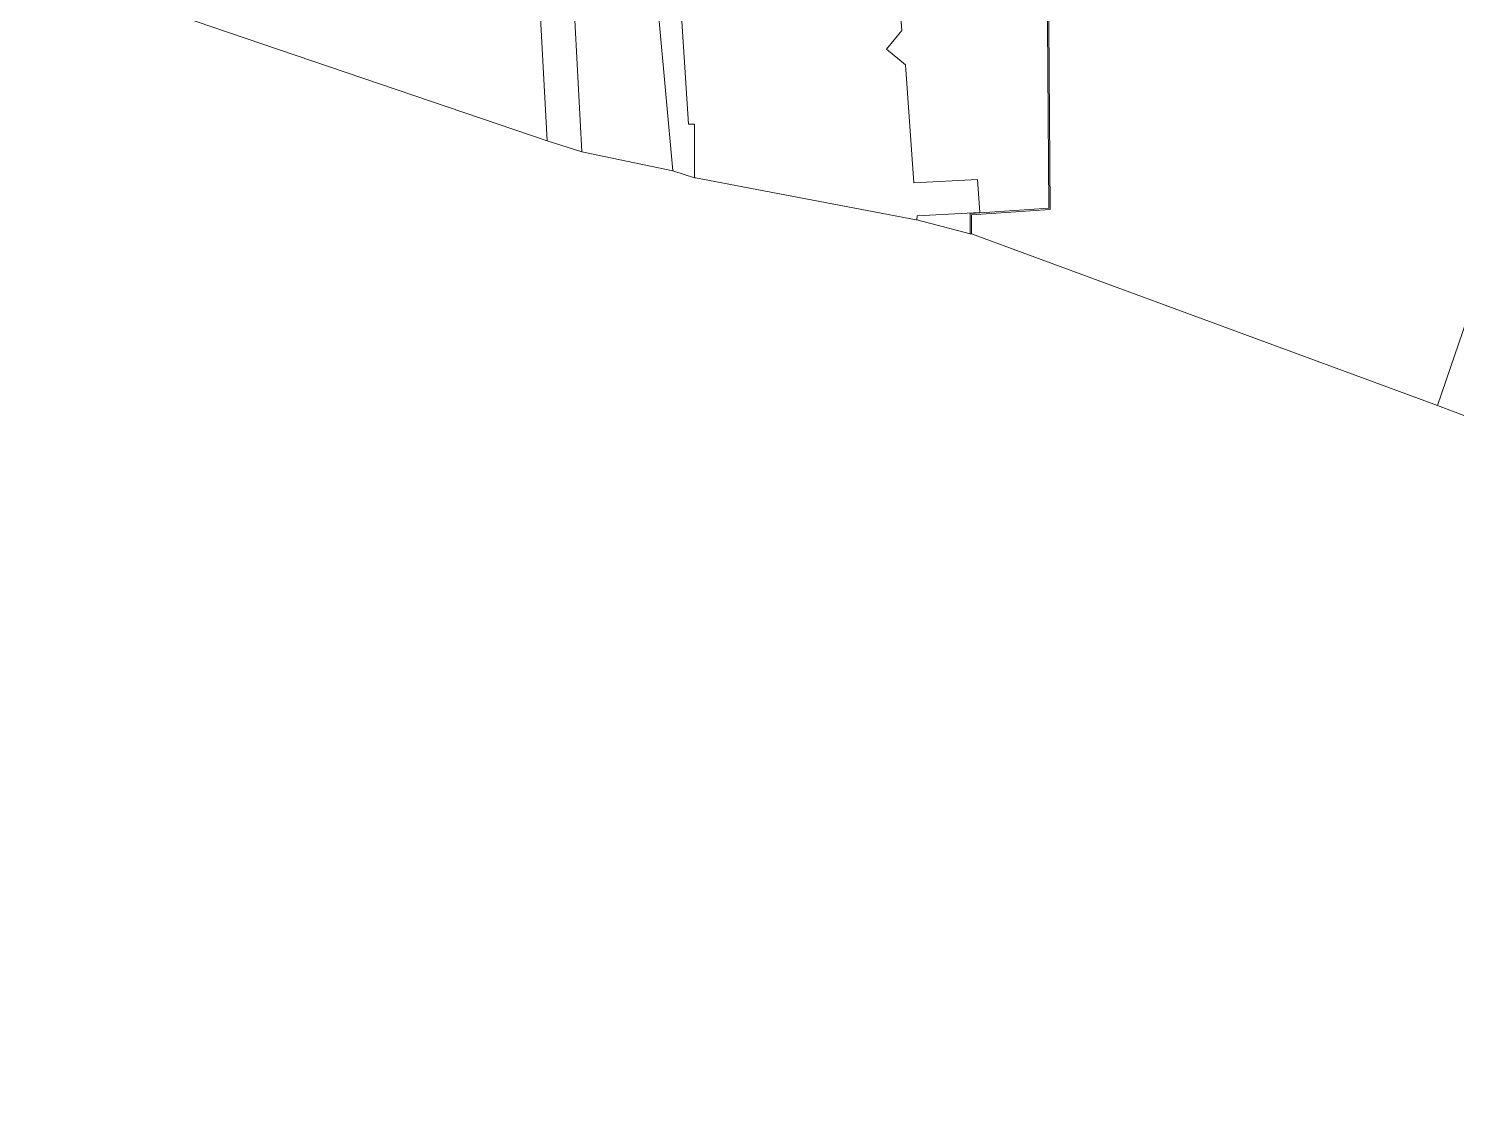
# Model space of a CAD drawing. Header units: metres. Extents: x 112942 to 118371, y 496117 to 499046.
# Drawn here: x 115793.7 to 115891.3, y 497310.8 to 497383.7 of the extents above; entities that cross this region are included whole.
import ezdxf

# ---------------------------------------------------------------- set-up
doc = ezdxf.new("R2010")
doc.units = ezdxf.units.M
doc.layers.add('B-WE-OG-TOPOKAART-G', color=253, linetype='Continuous', lineweight=18)

msp = doc.modelspace()

# ---------------------------------------------------------------- linework, layer by layer
at = {"layer": 'B-WE-OG-TOPOKAART-G'}
for points in [[(115932.824, 497482.97, -0.114), (115890.019, 497357.881, -0.257), (115858.179, 497369.615, -0.612), (115858.179, 497370.916, -0.612), (115863.555, 497371.275, -0.612), (115863.42, 497390.284, -0.612), (115863.247, 497410.545, -0.612), (115862.414, 497410.88, -0.612), (115869.054, 497443.778, -0.612), (115870.026, 497446.745, -0.612), (115871.993, 497453.168, -0.612), (115873.631, 497459.684, -0.612), (115875.058, 497466.289, -0.612), (115875.163, 497466.257, -0.612), (115876.009, 497469.373, -0.612), (115877.982, 497468.492, -0.612), (115890.195, 497484.724, -0.612), (115932.824, 497482.97, -0.114)], [(116049.01, 497453.058, -0.67), (116037.247, 497409.799, -0.67), (116038.955, 497400.284, -0.67), (116037.24, 497390.463, -0.67), (116034.008, 497382.284, -0.67), (116019.162, 497343.638, -0.67), (116018.007, 497342.999, -0.67), (116013.45, 497319.963, -0.67), (116012.371, 497312.563, -0.67), (116014.419, 497310.835, -0.67), (115890.019, 497357.881, -0.257), (115932.824, 497482.97, -0.114), (115983.279, 497474.773, -0.67), (116052.281, 497460.076, -0.67), (116049.01, 497453.058, -0.67)], [(115793.711, 497388.068, -0.183), (115795.489, 497391.162, -0.104), (115793.725, 497405.176, 0.22), (115808.691, 497407.943, 0.009), (115825.499, 497410.833, 0.176), (115827.102, 497401.57, -0.007), (115827.938, 497395.631, -0.067), (115828.529, 497387.781, -0.053), (115829.161, 497375.974, -0.147), (115793.711, 497388.068, -0.183)], [(115831.529, 497375.237, -0.07), (115830.613, 497392.389, -0.033), (115830.095, 497397.28, -0.05), (115829.945, 497401.169, 0.113), (115829.705, 497404.895, 0.134), (115829.489, 497407.357, 0.134), (115829.29, 497410.041, 0.134), (115829.246, 497410.648, 0.148), (115836.754, 497409.81, 0.072), (115836.459, 497408.522, 0.158), (115835.924, 497405.863, 0.146), (115835.631, 497403.604, 0.146), (115835.536, 497401.051, 0.146), (115835.833, 497394.921, 0.197), (115837.753, 497373.923, 0.053), (115831.529, 497375.237, -0.07)], [(115858.079, 497369.615, 0.025), (115858.079, 497371.01, 0.025), (115863.454, 497371.369, 0.132), (115863.32, 497390.283, 0.12), (115863.15, 497410.192, 0.195), (115863.149, 497410.293, 0.2), (115863.148, 497410.477, 0.201), (115862.3, 497410.818, 0.201), (115862.319, 497410.913, -0.348), (115862.414, 497410.88, -0.612), (115863.247, 497410.545, -0.612), (115863.42, 497390.284, -0.612), (115863.555, 497371.275, -0.612), (115858.179, 497370.916, -0.612), (115858.179, 497369.615, -0.612), (115858.079, 497369.615, 0.025)], [(115837.909, 497391.223, 0.123), (115838.83, 497377.117, 0.123), (115839.225, 497377.124, 0.123), (115839.247, 497373.451, 0.123), (115837.753, 497373.923, 0.053), (115835.833, 497394.921, 0.197)], [(115830.613, 497392.389, -0.033), (115831.529, 497375.237, -0.07), (115829.161, 497375.974, -0.147), (115828.529, 497387.781, -0.053)], [(115854.439, 497370.579, 0.123), (115854.39, 497370.582, 3.751), (115839.297, 497373.452, 3.841), (115839.247, 497373.451, 0.123), (115839.225, 497377.124, 0.123), (115838.83, 497377.117, 0.123), (115837.909, 497391.223, 0.123)], [(115863.32, 497390.283, 0.12), (115863.454, 497371.369, 0.132), (115858.079, 497371.01, 0.025), (115858.079, 497369.615, 0.025)], [(115853.28, 497385.409, 0.123), (115853.421, 497383.533, 0.123), (115852.361, 497382.244, 0.123), (115853.67, 497381.17, 0.123), (115854.24, 497373.113, 0.123), (115858.592, 497373.34, 0.123), (115858.741, 497371.084, 0.123), (115854.457, 497370.841, 0.123), (115854.439, 497370.579, 0.123)], [(115858.079, 497369.615, 0.025), (115854.439, 497370.579, 0.123), (115854.457, 497370.841, 0.123), (115858.741, 497371.084, 0.123), (115858.592, 497373.34, 0.123), (115854.24, 497373.113, 0.123), (115853.67, 497381.17, 0.123), (115852.361, 497382.244, 0.123), (115853.421, 497383.533, 0.123), (115853.28, 497385.409, 0.123)]]:
    msp.add_polyline3d(points, dxfattribs=at)

doc.saveas('drawing.dxf')
